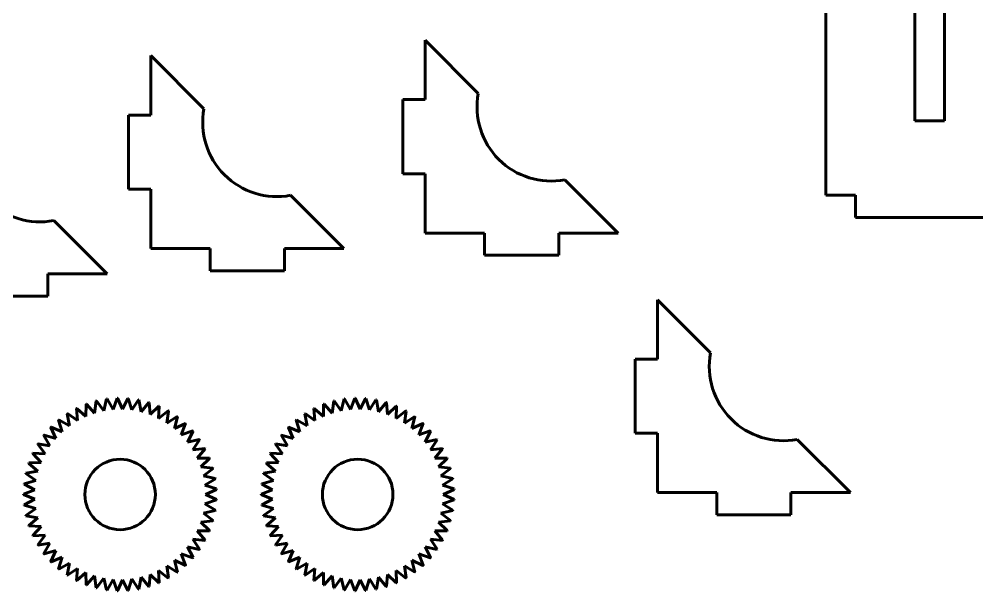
# Model space of a CAD drawing. Header units: millimetres. Extents: x 25 to 1179, y 185 to 548.
# Drawn here: x 784.9 to 849.4, y 227.9 to 266.5 of the extents above; entities that cross this region are included whole.
import ezdxf

# ---------------------------------------------------------------- set-up
doc = ezdxf.new("R2010")
doc.units = ezdxf.units.MM
for name, color, linetype in [('Default', 7, 'Continuous'), ('EXTRUDER_PULLEY_', 7, 'Continuous'), ('SMALL_SUPPORT', 7, 'Continuous'), ('SUPPORT_LIMIT_', 7, 'Continuous')]:
    doc.layers.add(name, color=color, linetype=linetype)

# ---------------------------------------------------------------- blocks, each defined once
blk = doc.blocks.new('SE78')
at = {"layer": 'SMALL_SUPPORT', "color": 7, "linetype": 'Continuous', "lineweight": 60}
for p, q in [((839.268, 254.603), (839.268, 268.603)), ((845.268, 259.603), (845.268, 268.603)), ((847.268, 259.603), (847.268, 268.603)), ((847.268, 259.603), (845.268, 259.603)), ((841.268, 254.603), (839.268, 254.603)), ((841.268, 253.103), (841.268, 254.603)), ((851.268, 253.103), (841.268, 253.103))]:
    blk.add_line(p, q, dxfattribs=at)
blk = doc.blocks.new('SE116')
at = {"layer": 'EXTRUDER_PULLEY_', "color": 7, "linetype": 'Continuous', "lineweight": 60}
for p, q in [((790.134, 240.72), (790.025, 239.91)), ((790.639, 240.065), (790.158, 240.726)), ((790.836, 240.859), (790.639, 240.065)), ((791.267, 240.153), (790.861, 240.862)), ((791.55, 240.919), (791.267, 240.153)), ((791.9, 240.17), (791.575, 240.92)), ((792.266, 240.901), (791.9, 240.17)), ((792.531, 240.118), (792.291, 240.899)), ((792.975, 240.804), (792.531, 240.118)), ((793.153, 239.996), (793, 240.799)), ((793.67, 240.63), (793.153, 239.996)), ((793.758, 239.807), (793.694, 240.622)), ((788.795, 240.216), (788.867, 239.402)), ((789.432, 239.688), (788.818, 240.227)), ((789.451, 240.505), (789.432, 239.688)), ((790.025, 239.91), (789.474, 240.514)), ((794.341, 240.38), (793.758, 239.807)), ((794.338, 239.553), (794.364, 240.37)), ((794.981, 240.058), (794.338, 239.553)), ((794.886, 239.236), (795.002, 240.045)), ((787.6, 239.432), (787.847, 238.653)), ((788.336, 239.055), (787.619, 239.448)), ((788.176, 239.857), (788.336, 239.055)), ((788.867, 239.402), (788.197, 239.871)), ((795.581, 239.667), (794.886, 239.236)), ((795.397, 238.861), (795.601, 239.652)), ((787.074, 238.946), (787.405, 238.198)), ((787.847, 238.653), (787.091, 238.964)), ((796.135, 239.213), (795.397, 238.861)), ((795.863, 238.432), (796.153, 239.196)), ((796.635, 238.701), (795.863, 238.432)), ((796.279, 237.954), (796.651, 238.681)), ((786.604, 238.405), (787.016, 237.699)), ((787.405, 238.198), (786.62, 238.424)), ((797.076, 238.136), (796.279, 237.954)), ((796.64, 237.433), (797.09, 238.115)), ((786.197, 237.815), (786.685, 237.159)), ((787.016, 237.699), (786.211, 237.837)), ((797.452, 237.527), (796.64, 237.433)), ((796.942, 236.876), (797.464, 237.505)), ((785.858, 237.185), (786.414, 236.586)), ((786.685, 237.159), (785.869, 237.208)), ((797.759, 236.88), (796.942, 236.876)), ((797.18, 236.289), (797.768, 236.856)), ((785.59, 236.521), (786.208, 235.987)), ((786.414, 236.586), (785.598, 236.545)), ((797.993, 236.203), (797.18, 236.289)), ((797.352, 235.68), (798, 236.179)), ((785.396, 235.831), (786.07, 235.369)), ((786.208, 235.987), (785.402, 235.856)), ((798.151, 235.504), (797.352, 235.68)), ((797.457, 235.055), (798.155, 235.48)), ((785.28, 235.125), (786, 234.739)), ((786.07, 235.369), (785.282, 235.15)), ((798.231, 234.793), (797.457, 235.055)), ((786, 234.739), (785.242, 234.435)), ((785.242, 234.41), (786, 234.105)), ((797.492, 234.422), (798.232, 234.768)), ((798.232, 234.077), (797.492, 234.422)), ((786, 234.105), (785.28, 233.72)), ((785.282, 233.695), (786.07, 233.476)), ((797.457, 233.79), (798.231, 234.051)), ((798.155, 233.365), (797.457, 233.79)), ((786.07, 233.476), (785.396, 233.013)), ((785.402, 232.988), (786.208, 232.858)), ((786.208, 232.858), (785.59, 232.324)), ((797.352, 233.165), (798.151, 233.34)), ((798, 232.666), (797.352, 233.165)), ((785.598, 232.3), (786.414, 232.258)), ((786.414, 232.258), (785.858, 231.66)), ((797.18, 232.555), (797.993, 232.641)), ((797.768, 231.988), (797.18, 232.555)), ((785.869, 231.637), (786.685, 231.685)), ((786.685, 231.685), (786.197, 231.029)), ((796.942, 231.968), (797.759, 231.964)), ((797.464, 231.34), (796.942, 231.968)), ((786.211, 231.008), (787.016, 231.146)), ((787.016, 231.146), (786.604, 230.44)), ((796.64, 231.411), (797.452, 231.317)), ((797.09, 230.729), (796.64, 231.411)), ((786.62, 230.42), (787.405, 230.646)), ((787.405, 230.646), (787.074, 229.899)), ((795.863, 230.413), (796.635, 230.144)), ((796.153, 229.649), (795.863, 230.413)), ((796.279, 230.89), (797.076, 230.708)), ((796.651, 230.163), (796.279, 230.89)), ((787.091, 229.881), (787.847, 230.192)), ((787.847, 230.192), (787.6, 229.413)), ((787.619, 229.397), (788.336, 229.789)), ((788.336, 229.789), (788.176, 228.987)), ((795.397, 229.984), (796.135, 229.631)), ((795.601, 229.192), (795.397, 229.984)), ((788.197, 228.974), (788.867, 229.442)), ((788.867, 229.442), (788.795, 228.628)), ((788.818, 228.617), (789.432, 229.156)), ((789.432, 229.156), (789.451, 228.339)), ((793.694, 228.222), (793.758, 229.037)), ((793.758, 229.037), (794.341, 228.465)), ((794.338, 229.292), (794.981, 228.787)), ((794.364, 228.475), (794.338, 229.292)), ((794.886, 229.608), (795.581, 229.177)), ((795.002, 228.799), (794.886, 229.608)), ((789.474, 228.33), (790.025, 228.934)), ((790.025, 228.934), (790.134, 228.124)), ((790.158, 228.118), (790.639, 228.779)), ((790.639, 228.779), (790.836, 227.985)), ((790.861, 227.982), (791.267, 228.692)), ((791.267, 228.692), (791.55, 227.925)), ((791.575, 227.924), (791.9, 228.674)), ((791.9, 228.674), (792.266, 227.943)), ((792.291, 227.945), (792.531, 228.727)), ((792.531, 228.727), (792.975, 228.04)), ((793, 228.045), (793.153, 228.848)), ((793.153, 228.848), (793.67, 228.215))]:
    blk.add_line(p, q, dxfattribs=at)
blk.add_circle((791.742, 234.422), 2.375, dxfattribs=at)
for start, end in [(104.09909, 104.32196), (97.7833, 98.00617), (91.46751, 91.69038), (85.15172, 85.37459), (78.83593, 79.0588), (72.52015, 72.74301), (116.73067, 116.95354), (110.41488, 110.63775), (66.20436, 66.42722), (59.88857, 60.11143), (129.36225, 129.58512), (123.04646, 123.26933), (53.57278, 53.79564), (135.67804, 135.90091), (47.25699, 47.47985), (40.9412, 41.16407), (141.99383, 142.2167), (34.62541, 34.84828), (148.30962, 148.53249), (28.30962, 28.53249), (154.62541, 154.84828), (21.99383, 22.2167), (160.9412, 161.16407), (15.67804, 15.90091), (167.25699, 167.47985), (9.36225, 9.58512), (173.57278, 173.79564), (3.04646, 3.26933), (179.88857, 180.11143), (186.20436, 186.42722), (356.73067, 356.95354), (192.52015, 192.74301), (350.41488, 350.63775), (198.83593, 199.0588), (344.09909, 344.32196), (205.15172, 205.37459), (337.7833, 338.00617), (211.46751, 211.69038), (331.46751, 331.69038), (217.7833, 218.00617), (325.15172, 325.37459), (224.09909, 224.32196), (312.52015, 312.74301), (318.83593, 319.0588), (230.41488, 230.63775), (236.73067, 236.95354), (306.20436, 306.42722), (243.04646, 243.26933), (293.57278, 293.79564), (299.88857, 300.11143), (249.36225, 249.58512), (255.67804, 255.90091), (261.99383, 262.2167), (268.30962, 268.53249), (274.62541, 274.84828), (280.9412, 281.16407), (287.25699, 287.47985)]:
    blk.add_arc((791.742, 234.422), 6.5, start, end, dxfattribs=at)
blk = doc.blocks.new('SE117')
at = {"layer": 'EXTRUDER_PULLEY_', "color": 7, "linetype": 'Continuous', "lineweight": 60}
for p, q in [((806.134, 240.72), (806.025, 239.91)), ((806.639, 240.065), (806.158, 240.726)), ((806.836, 240.859), (806.639, 240.065)), ((807.267, 240.153), (806.861, 240.862)), ((807.55, 240.919), (807.267, 240.153)), ((807.9, 240.17), (807.575, 240.92)), ((808.266, 240.901), (807.9, 240.17)), ((808.531, 240.118), (808.291, 240.899)), ((808.975, 240.804), (808.531, 240.118)), ((809.153, 239.996), (809, 240.799)), ((809.67, 240.63), (809.153, 239.996)), ((809.758, 239.807), (809.694, 240.622)), ((804.795, 240.216), (804.867, 239.402)), ((805.432, 239.688), (804.818, 240.227)), ((805.451, 240.505), (805.432, 239.688)), ((806.025, 239.91), (805.474, 240.514)), ((810.341, 240.38), (809.758, 239.807)), ((810.338, 239.553), (810.364, 240.37)), ((810.981, 240.058), (810.338, 239.553)), ((810.886, 239.236), (811.002, 240.045)), ((803.6, 239.432), (803.847, 238.653)), ((804.336, 239.055), (803.619, 239.448)), ((804.176, 239.857), (804.336, 239.055)), ((804.867, 239.402), (804.197, 239.871)), ((811.581, 239.667), (810.886, 239.236)), ((811.397, 238.861), (811.601, 239.652)), ((803.074, 238.946), (803.405, 238.198)), ((803.847, 238.653), (803.091, 238.964)), ((812.135, 239.213), (811.397, 238.861)), ((811.863, 238.432), (812.153, 239.196)), ((812.635, 238.701), (811.863, 238.432)), ((812.279, 237.954), (812.651, 238.681)), ((802.604, 238.405), (803.016, 237.699)), ((803.405, 238.198), (802.62, 238.424)), ((813.076, 238.136), (812.279, 237.954)), ((812.64, 237.433), (813.09, 238.115)), ((802.197, 237.815), (802.685, 237.159)), ((803.016, 237.699), (802.211, 237.837)), ((813.452, 237.527), (812.64, 237.433)), ((812.942, 236.876), (813.464, 237.505)), ((801.858, 237.185), (802.414, 236.586)), ((802.685, 237.159), (801.869, 237.208)), ((813.759, 236.88), (812.942, 236.876)), ((813.18, 236.289), (813.768, 236.856)), ((801.59, 236.521), (802.208, 235.987)), ((802.414, 236.586), (801.598, 236.545)), ((813.993, 236.203), (813.18, 236.289)), ((813.352, 235.68), (814, 236.179)), ((801.396, 235.831), (802.07, 235.369)), ((802.208, 235.987), (801.402, 235.856)), ((814.151, 235.504), (813.352, 235.68)), ((813.457, 235.055), (814.155, 235.48)), ((801.28, 235.125), (802, 234.739)), ((802.07, 235.369), (801.282, 235.15)), ((814.231, 234.793), (813.457, 235.055)), ((802, 234.739), (801.242, 234.435)), ((801.242, 234.41), (802, 234.105)), ((813.492, 234.422), (814.232, 234.768)), ((814.232, 234.077), (813.492, 234.422)), ((802, 234.105), (801.28, 233.72)), ((801.282, 233.695), (802.07, 233.476)), ((813.457, 233.79), (814.231, 234.051)), ((814.155, 233.365), (813.457, 233.79)), ((802.07, 233.476), (801.396, 233.013)), ((801.402, 232.988), (802.208, 232.858)), ((802.208, 232.858), (801.59, 232.324)), ((813.352, 233.165), (814.151, 233.34)), ((814, 232.666), (813.352, 233.165)), ((801.598, 232.3), (802.414, 232.258)), ((802.414, 232.258), (801.858, 231.66)), ((813.18, 232.555), (813.993, 232.641)), ((813.768, 231.988), (813.18, 232.555)), ((801.869, 231.637), (802.685, 231.685)), ((802.685, 231.685), (802.197, 231.029)), ((812.942, 231.968), (813.759, 231.964)), ((813.464, 231.34), (812.942, 231.968)), ((802.211, 231.008), (803.016, 231.146)), ((803.016, 231.146), (802.604, 230.44)), ((812.64, 231.411), (813.452, 231.317)), ((813.09, 230.729), (812.64, 231.411)), ((802.62, 230.42), (803.405, 230.646)), ((803.405, 230.646), (803.074, 229.899)), ((811.863, 230.413), (812.635, 230.144)), ((812.153, 229.649), (811.863, 230.413)), ((812.279, 230.89), (813.076, 230.708)), ((812.651, 230.163), (812.279, 230.89)), ((803.091, 229.881), (803.847, 230.192)), ((803.847, 230.192), (803.6, 229.413)), ((803.619, 229.397), (804.336, 229.789)), ((804.336, 229.789), (804.176, 228.987)), ((811.397, 229.984), (812.135, 229.631)), ((811.601, 229.192), (811.397, 229.984)), ((804.197, 228.974), (804.867, 229.442)), ((804.867, 229.442), (804.795, 228.628)), ((804.818, 228.617), (805.432, 229.156)), ((805.432, 229.156), (805.451, 228.339)), ((809.694, 228.222), (809.758, 229.037)), ((809.758, 229.037), (810.341, 228.465)), ((810.338, 229.292), (810.981, 228.787)), ((810.364, 228.475), (810.338, 229.292)), ((810.886, 229.608), (811.581, 229.177)), ((811.002, 228.799), (810.886, 229.608)), ((805.474, 228.33), (806.025, 228.934)), ((806.025, 228.934), (806.134, 228.124)), ((806.158, 228.118), (806.639, 228.779)), ((806.639, 228.779), (806.836, 227.985)), ((806.861, 227.982), (807.267, 228.692)), ((807.267, 228.692), (807.55, 227.925)), ((807.575, 227.924), (807.9, 228.674)), ((807.9, 228.674), (808.266, 227.943)), ((808.291, 227.945), (808.531, 228.727)), ((808.531, 228.727), (808.975, 228.04)), ((809, 228.045), (809.153, 228.848)), ((809.153, 228.848), (809.67, 228.215))]:
    blk.add_line(p, q, dxfattribs=at)
blk.add_circle((807.742, 234.422), 2.375, dxfattribs=at)
for start, end in [(104.09909, 104.32196), (97.7833, 98.00617), (91.46751, 91.69038), (85.15172, 85.37459), (78.83593, 79.0588), (72.52015, 72.74301), (116.73067, 116.95354), (110.41488, 110.63775), (66.20436, 66.42722), (59.88857, 60.11143), (129.36225, 129.58512), (123.04646, 123.26933), (53.57278, 53.79564), (135.67804, 135.90091), (47.25699, 47.47985), (40.9412, 41.16407), (141.99383, 142.2167), (34.62541, 34.84828), (148.30962, 148.53249), (28.30962, 28.53249), (154.62541, 154.84828), (21.99383, 22.2167), (160.9412, 161.16407), (15.67804, 15.90091), (167.25699, 167.47985), (9.36225, 9.58512), (173.57278, 173.79564), (3.04646, 3.26933), (179.88857, 180.11143), (186.20436, 186.42722), (356.73067, 356.95354), (192.52015, 192.74301), (350.41488, 350.63775), (198.83593, 199.0588), (344.09909, 344.32196), (205.15172, 205.37459), (337.7833, 338.00617), (211.46751, 211.69038), (331.46751, 331.69038), (217.7833, 218.00617), (325.15172, 325.37459), (224.09909, 224.32196), (312.52015, 312.74301), (318.83593, 319.0588), (230.41488, 230.63775), (236.73067, 236.95354), (306.20436, 306.42722), (243.04646, 243.26933), (293.57278, 293.79564), (299.88857, 300.11143), (249.36225, 249.58512), (255.67804, 255.90091), (261.99383, 262.2167), (268.30962, 268.53249), (274.62541, 274.84828), (280.9412, 281.16407), (287.25699, 287.47985)]:
    blk.add_arc((807.742, 234.422), 6.5, start, end, dxfattribs=at)
blk = doc.blocks.new('SE154')
at = {"layer": 'SUPPORT_LIMIT_', "color": 7, "linetype": 'Continuous', "lineweight": 60}
for p, q in [((777.863, 262.297), (777.863, 258.295)), ((781.447, 258.712), (777.863, 262.297)), ((776.363, 258.295), (777.863, 258.295)), ((776.363, 253.295), (776.363, 258.295)), ((776.363, 253.295), (777.863, 253.295)), ((777.863, 253.295), (777.863, 249.297)), ((790.863, 249.297), (787.278, 252.881)), ((777.863, 249.297), (781.863, 249.297)), ((781.863, 247.797), (781.863, 249.297)), ((786.863, 249.297), (790.863, 249.297)), ((786.863, 247.797), (786.863, 249.297)), ((786.863, 247.797), (781.863, 247.797))]:
    blk.add_line(p, q, dxfattribs=at)
blk.add_arc((786.363, 257.797), 5, 169.4499, 280.5501, dxfattribs=at)
blk = doc.blocks.new('SE155')
at = {"layer": 'SUPPORT_LIMIT_', "color": 7, "linetype": 'Continuous', "lineweight": 60}
for p, q in [((793.805, 264.004), (793.805, 260.002)), ((797.39, 260.419), (793.805, 264.004)), ((792.305, 260.002), (793.805, 260.002)), ((792.305, 255.002), (792.305, 260.002)), ((792.305, 255.002), (793.805, 255.002)), ((793.805, 255.002), (793.805, 251.004)), ((806.805, 251.004), (803.221, 254.588)), ((793.805, 251.004), (797.805, 251.004)), ((797.805, 249.504), (797.805, 251.004)), ((802.805, 251.004), (806.805, 251.004)), ((802.805, 249.504), (802.805, 251.004)), ((802.805, 249.504), (797.805, 249.504))]:
    blk.add_line(p, q, dxfattribs=at)
blk.add_arc((802.305, 259.504), 5, 169.4499, 280.5501, dxfattribs=at)
blk = doc.blocks.new('SE156')
at = {"layer": 'SUPPORT_LIMIT_', "color": 7, "linetype": 'Continuous', "lineweight": 60}
for p, q in [((812.281, 265.047), (812.281, 261.045)), ((815.865, 261.462), (812.281, 265.047)), ((810.781, 261.045), (812.281, 261.045)), ((810.781, 256.045), (810.781, 261.045)), ((810.781, 256.045), (812.281, 256.045)), ((812.281, 256.045), (812.281, 252.047)), ((825.281, 252.047), (821.696, 255.631)), ((812.281, 252.047), (816.281, 252.047)), ((816.281, 250.547), (816.281, 252.047)), ((821.281, 252.047), (825.281, 252.047)), ((821.281, 250.547), (821.281, 252.047)), ((821.281, 250.547), (816.281, 250.547))]:
    blk.add_line(p, q, dxfattribs=at)
blk.add_arc((820.781, 260.547), 5, 169.4499, 280.5501, dxfattribs=at)
blk = doc.blocks.new('SE157')
at = {"layer": 'SUPPORT_LIMIT_', "color": 7, "linetype": 'Continuous', "lineweight": 60}
for p, q in [((827.926, 247.546), (827.926, 243.544)), ((831.51, 243.962), (827.926, 247.546)), ((826.426, 243.544), (827.926, 243.544)), ((826.426, 238.544), (826.426, 243.544)), ((826.426, 238.544), (827.926, 238.544)), ((827.926, 238.544), (827.926, 234.546)), ((840.926, 234.546), (837.341, 238.131)), ((827.926, 234.546), (831.926, 234.546)), ((831.926, 233.046), (831.926, 234.546)), ((836.926, 234.546), (840.926, 234.546)), ((836.926, 233.046), (836.926, 234.546)), ((836.926, 233.046), (831.926, 233.046))]:
    blk.add_line(p, q, dxfattribs=at)
blk.add_arc((836.426, 243.046), 5, 169.4499, 280.5501, dxfattribs=at)

msp = doc.modelspace()

# ---------------------------------------------------------------- block references
at = {"layer": 'Default'}
for name in ['SE78', 'SE156', 'SE155', 'SE154', 'SE157', 'SE116', 'SE117']:
    msp.add_blockref(name, (0, 0), dxfattribs=at)

doc.saveas('drawing.dxf')
